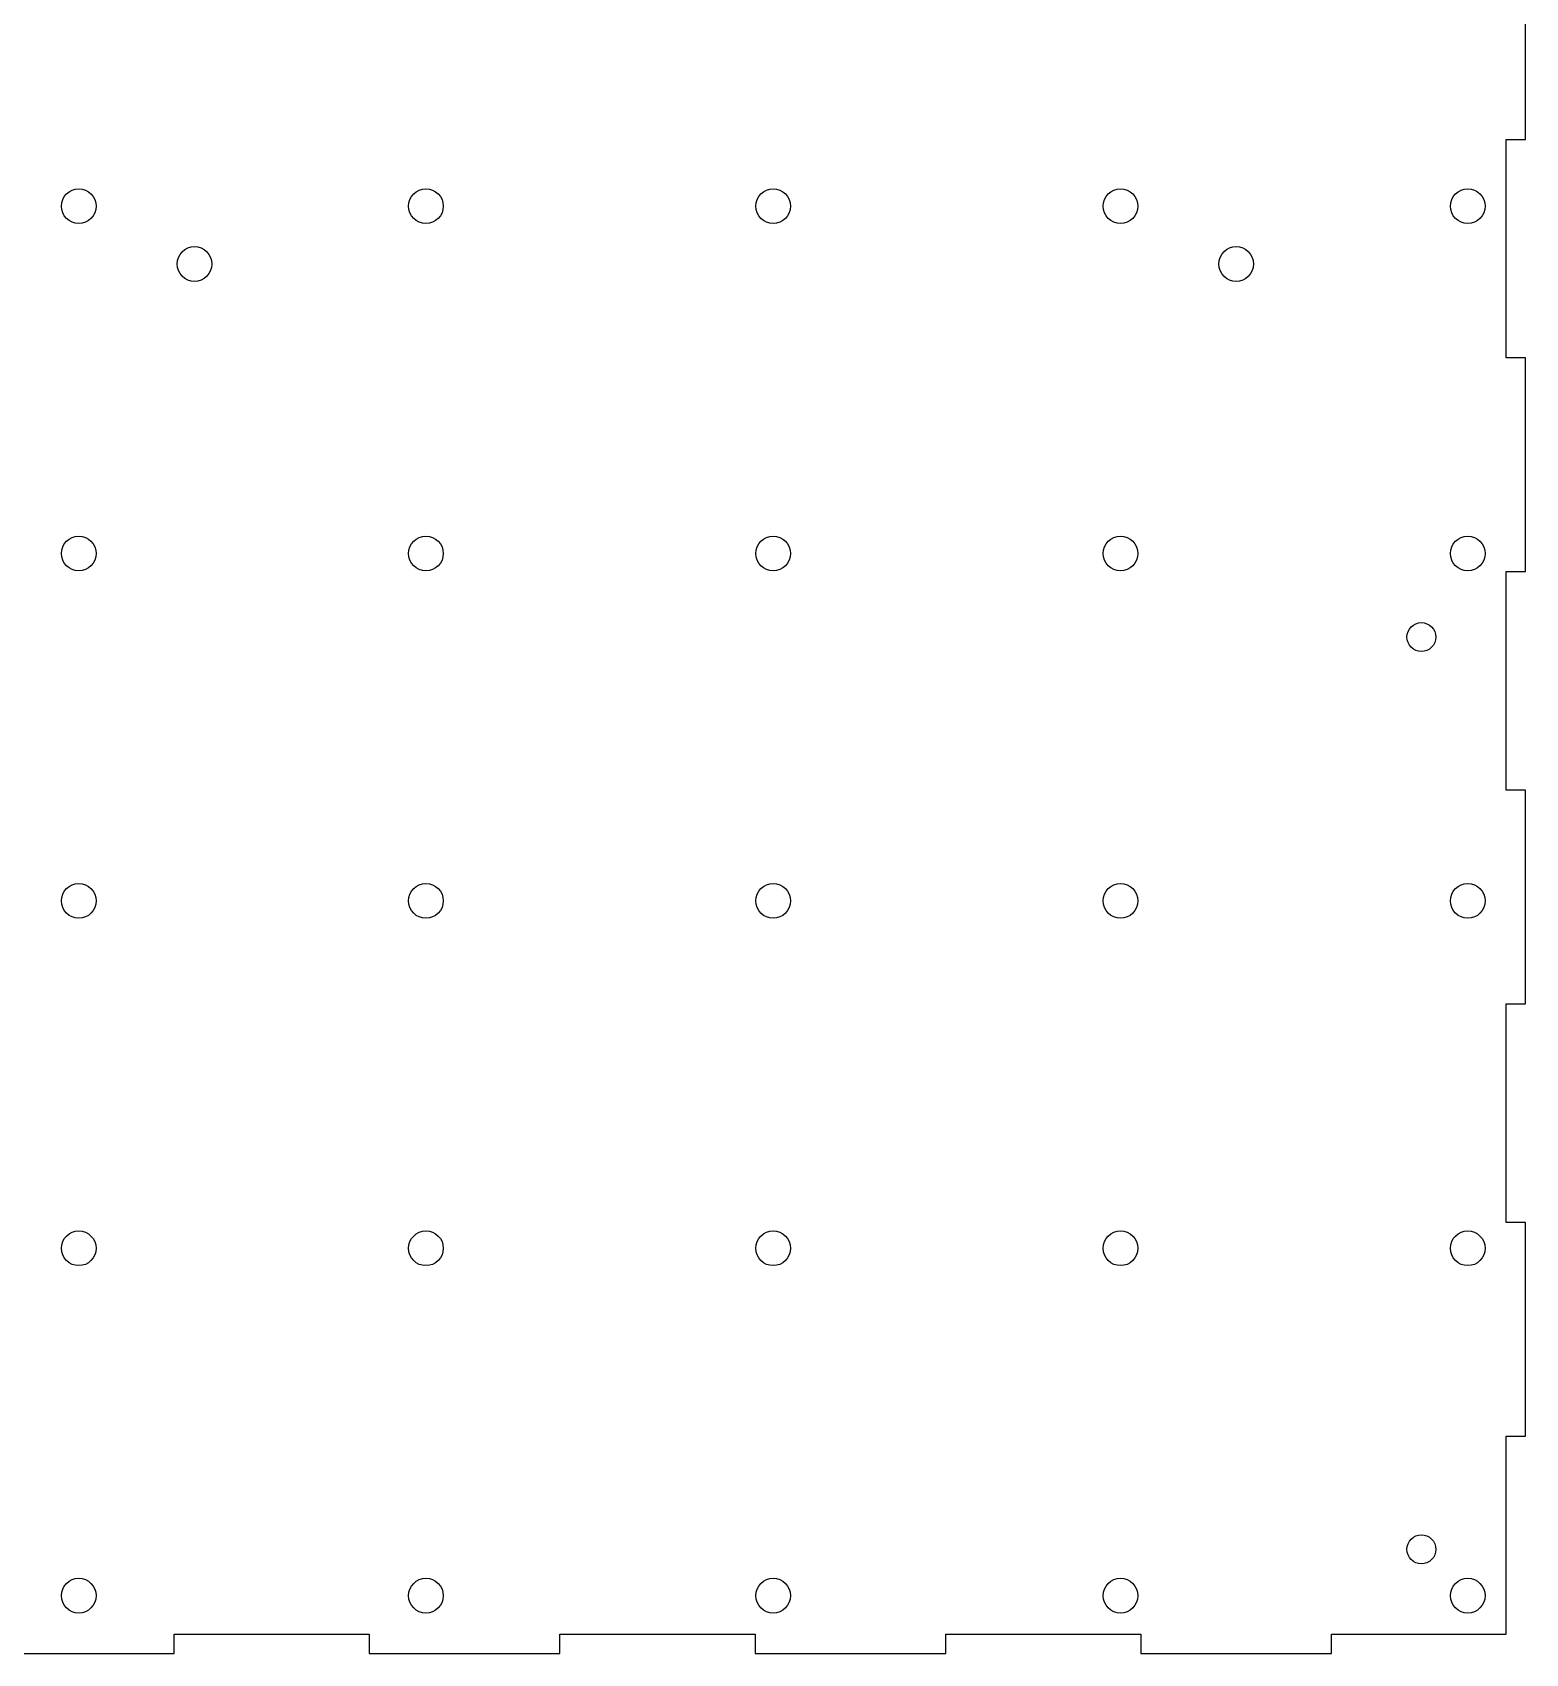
# Model space of a CAD drawing. Header units: metres. Extents: x 0 to 318, y 0 to 356.
# Drawn here: x 153.7 to 317.5, y 0 to 177.8 of the extents above; entities that cross this region are included whole.
import ezdxf

# ---------------------------------------------------------------- set-up
doc = ezdxf.new("R2010")
doc.units = ezdxf.units.M

msp = doc.modelspace()

# ---------------------------------------------------------------- linework, layer by layer
for p, q in [((317.5, 166.074), (317.5, 189.526)), ((315.373, 142.113), (315.373, 166.074)), ((315.373, 166.074), (317.5, 166.074)), ((157.166, 159.808), (157.403, 160.097)), ((157.403, 160.097), (157.692, 160.334)), ((157.692, 160.334), (158.021, 160.51)), ((158.021, 160.51), (158.378, 160.618)), ((158.378, 160.618), (158.75, 160.655)), ((158.75, 160.655), (159.122, 160.618)), ((159.122, 160.618), (159.479, 160.51)), ((159.479, 160.51), (159.808, 160.334)), ((159.808, 160.334), (160.097, 160.097)), ((160.097, 160.097), (160.334, 159.808)), ((195.266, 159.808), (195.503, 160.097)), ((195.503, 160.097), (195.792, 160.334)), ((195.792, 160.334), (196.121, 160.51)), ((196.121, 160.51), (196.478, 160.618)), ((196.478, 160.618), (196.85, 160.655)), ((196.85, 160.655), (197.222, 160.618)), ((197.222, 160.618), (197.579, 160.51)), ((197.579, 160.51), (197.908, 160.334)), ((197.908, 160.334), (198.197, 160.097)), ((198.197, 160.097), (198.434, 159.808)), ((233.366, 159.808), (233.603, 160.097)), ((233.603, 160.097), (233.892, 160.334)), ((233.892, 160.334), (234.221, 160.51)), ((234.221, 160.51), (234.578, 160.618)), ((234.578, 160.618), (234.95, 160.655)), ((234.95, 160.655), (235.322, 160.618)), ((235.322, 160.618), (235.679, 160.51)), ((235.679, 160.51), (236.008, 160.334)), ((236.008, 160.334), (236.297, 160.097)), ((236.297, 160.097), (236.534, 159.808)), ((271.466, 159.808), (271.703, 160.097)), ((271.703, 160.097), (271.992, 160.334)), ((271.992, 160.334), (272.321, 160.51)), ((272.321, 160.51), (272.678, 160.618)), ((272.678, 160.618), (273.05, 160.655)), ((273.05, 160.655), (273.422, 160.618)), ((273.422, 160.618), (273.779, 160.51)), ((273.779, 160.51), (274.108, 160.334)), ((274.108, 160.334), (274.397, 160.097)), ((274.397, 160.097), (274.634, 159.808)), ((309.566, 159.808), (309.803, 160.097)), ((309.803, 160.097), (310.092, 160.334)), ((310.092, 160.334), (310.421, 160.51)), ((310.421, 160.51), (310.778, 160.618)), ((310.778, 160.618), (311.15, 160.655)), ((311.15, 160.655), (311.522, 160.618)), ((311.522, 160.618), (311.879, 160.51)), ((311.879, 160.51), (312.208, 160.334)), ((312.208, 160.334), (312.497, 160.097)), ((312.497, 160.097), (312.734, 159.808)), ((156.845, 158.75), (156.882, 159.122)), ((156.882, 158.378), (156.845, 158.75)), ((156.882, 159.122), (156.99, 159.479)), ((156.99, 158.021), (156.882, 158.378)), ((156.99, 159.479), (157.166, 159.808)), ((160.334, 159.808), (160.51, 159.479)), ((160.51, 159.479), (160.618, 159.122)), ((160.618, 158.378), (160.51, 158.021)), ((160.618, 159.122), (160.655, 158.75)), ((160.655, 158.75), (160.618, 158.378)), ((194.945, 158.75), (194.982, 159.122)), ((194.982, 158.378), (194.945, 158.75)), ((194.982, 159.122), (195.09, 159.479)), ((195.09, 158.021), (194.982, 158.378)), ((195.09, 159.479), (195.266, 159.808)), ((198.434, 159.808), (198.61, 159.479)), ((198.61, 159.479), (198.718, 159.122)), ((198.718, 158.378), (198.61, 158.021)), ((198.718, 159.122), (198.755, 158.75)), ((198.755, 158.75), (198.718, 158.378)), ((233.045, 158.75), (233.082, 159.122)), ((233.082, 158.378), (233.045, 158.75)), ((233.082, 159.122), (233.19, 159.479)), ((233.19, 158.021), (233.082, 158.378)), ((233.19, 159.479), (233.366, 159.808)), ((236.534, 159.808), (236.71, 159.479)), ((236.71, 159.479), (236.818, 159.122)), ((236.818, 158.378), (236.71, 158.021)), ((236.818, 159.122), (236.855, 158.75)), ((236.855, 158.75), (236.818, 158.378)), ((271.145, 158.75), (271.182, 159.122)), ((271.182, 158.378), (271.145, 158.75)), ((271.182, 159.122), (271.29, 159.479)), ((271.29, 158.021), (271.182, 158.378)), ((271.29, 159.479), (271.466, 159.808)), ((274.634, 159.808), (274.81, 159.479)), ((274.81, 159.479), (274.918, 159.122)), ((274.918, 158.378), (274.81, 158.021)), ((274.918, 159.122), (274.955, 158.75)), ((274.955, 158.75), (274.918, 158.378)), ((309.245, 158.75), (309.282, 159.122)), ((309.282, 158.378), (309.245, 158.75)), ((309.282, 159.122), (309.39, 159.479)), ((309.39, 158.021), (309.282, 158.378)), ((309.39, 159.479), (309.566, 159.808)), ((312.734, 159.808), (312.91, 159.479)), ((312.91, 159.479), (313.018, 159.122)), ((313.018, 158.378), (312.91, 158.021)), ((313.018, 159.122), (313.055, 158.75)), ((313.055, 158.75), (313.018, 158.378)), ((157.166, 157.692), (156.99, 158.021)), ((157.403, 157.403), (157.166, 157.692)), ((157.692, 157.166), (157.403, 157.403)), ((158.021, 156.99), (157.692, 157.166)), ((158.378, 156.882), (158.021, 156.99)), ((158.75, 156.845), (158.378, 156.882)), ((159.122, 156.882), (158.75, 156.845)), ((159.479, 156.99), (159.122, 156.882)), ((159.808, 157.166), (159.479, 156.99)), ((160.097, 157.403), (159.808, 157.166)), ((160.334, 157.692), (160.097, 157.403)), ((160.51, 158.021), (160.334, 157.692)), ((195.266, 157.692), (195.09, 158.021)), ((195.503, 157.403), (195.266, 157.692)), ((195.792, 157.166), (195.503, 157.403)), ((196.121, 156.99), (195.792, 157.166)), ((196.478, 156.882), (196.121, 156.99)), ((196.85, 156.845), (196.478, 156.882)), ((197.222, 156.882), (196.85, 156.845)), ((197.579, 156.99), (197.222, 156.882)), ((197.908, 157.166), (197.579, 156.99)), ((198.197, 157.403), (197.908, 157.166)), ((198.434, 157.692), (198.197, 157.403)), ((198.61, 158.021), (198.434, 157.692)), ((233.366, 157.692), (233.19, 158.021)), ((233.603, 157.403), (233.366, 157.692)), ((233.892, 157.166), (233.603, 157.403)), ((234.221, 156.99), (233.892, 157.166)), ((234.578, 156.882), (234.221, 156.99)), ((234.95, 156.845), (234.578, 156.882)), ((235.322, 156.882), (234.95, 156.845)), ((235.679, 156.99), (235.322, 156.882)), ((236.008, 157.166), (235.679, 156.99)), ((236.297, 157.403), (236.008, 157.166)), ((236.534, 157.692), (236.297, 157.403)), ((236.71, 158.021), (236.534, 157.692)), ((271.466, 157.692), (271.29, 158.021)), ((271.703, 157.403), (271.466, 157.692)), ((271.992, 157.166), (271.703, 157.403)), ((272.321, 156.99), (271.992, 157.166)), ((272.678, 156.882), (272.321, 156.99)), ((273.05, 156.845), (272.678, 156.882)), ((273.422, 156.882), (273.05, 156.845)), ((273.779, 156.99), (273.422, 156.882)), ((274.108, 157.166), (273.779, 156.99)), ((274.397, 157.403), (274.108, 157.166)), ((274.634, 157.692), (274.397, 157.403)), ((274.81, 158.021), (274.634, 157.692)), ((309.566, 157.692), (309.39, 158.021)), ((309.803, 157.403), (309.566, 157.692)), ((310.092, 157.166), (309.803, 157.403)), ((310.421, 156.99), (310.092, 157.166)), ((310.778, 156.882), (310.421, 156.99)), ((311.15, 156.845), (310.778, 156.882)), ((311.522, 156.882), (311.15, 156.845)), ((311.879, 156.99), (311.522, 156.882)), ((312.208, 157.166), (311.879, 156.99)), ((312.497, 157.403), (312.208, 157.166)), ((312.734, 157.692), (312.497, 157.403)), ((312.91, 158.021), (312.734, 157.692)), ((169.582, 152.772), (169.69, 153.129)), ((169.69, 153.129), (169.866, 153.458)), ((169.866, 153.458), (170.103, 153.747)), ((170.103, 153.747), (170.392, 153.984)), ((170.392, 153.984), (170.721, 154.16)), ((170.721, 154.16), (171.078, 154.268)), ((171.078, 154.268), (171.45, 154.305)), ((171.45, 154.305), (171.822, 154.268)), ((171.822, 154.268), (172.179, 154.16)), ((172.179, 154.16), (172.508, 153.984)), ((172.508, 153.984), (172.797, 153.747)), ((172.797, 153.747), (173.034, 153.458)), ((173.034, 153.458), (173.21, 153.129)), ((173.21, 153.129), (173.318, 152.772)), ((283.882, 152.772), (283.99, 153.129)), ((283.99, 153.129), (284.166, 153.458)), ((284.166, 153.458), (284.403, 153.747)), ((284.403, 153.747), (284.692, 153.984)), ((284.692, 153.984), (285.021, 154.16)), ((285.021, 154.16), (285.378, 154.268)), ((285.378, 154.268), (285.75, 154.305)), ((285.75, 154.305), (286.122, 154.268)), ((286.122, 154.268), (286.479, 154.16)), ((286.479, 154.16), (286.808, 153.984)), ((286.808, 153.984), (287.097, 153.747)), ((287.097, 153.747), (287.334, 153.458)), ((287.334, 153.458), (287.51, 153.129)), ((287.51, 153.129), (287.618, 152.772)), ((169.545, 152.4), (169.582, 152.772)), ((169.582, 152.028), (169.545, 152.4)), ((169.69, 151.671), (169.582, 152.028)), ((169.866, 151.342), (169.69, 151.671)), ((170.103, 151.053), (169.866, 151.342)), ((173.034, 151.342), (172.797, 151.053)), ((173.21, 151.671), (173.034, 151.342)), ((173.318, 152.028), (173.21, 151.671)), ((173.318, 152.772), (173.355, 152.4)), ((173.355, 152.4), (173.318, 152.028)), ((283.845, 152.4), (283.882, 152.772)), ((283.882, 152.028), (283.845, 152.4)), ((283.99, 151.671), (283.882, 152.028)), ((284.166, 151.342), (283.99, 151.671)), ((284.403, 151.053), (284.166, 151.342)), ((287.334, 151.342), (287.097, 151.053)), ((287.51, 151.671), (287.334, 151.342)), ((287.618, 152.028), (287.51, 151.671)), ((287.618, 152.772), (287.655, 152.4)), ((287.655, 152.4), (287.618, 152.028)), ((170.392, 150.816), (170.103, 151.053)), ((170.721, 150.64), (170.392, 150.816)), ((171.078, 150.532), (170.721, 150.64)), ((171.45, 150.495), (171.078, 150.532)), ((171.822, 150.532), (171.45, 150.495)), ((172.179, 150.64), (171.822, 150.532)), ((172.508, 150.816), (172.179, 150.64)), ((172.797, 151.053), (172.508, 150.816)), ((284.692, 150.816), (284.403, 151.053)), ((285.021, 150.64), (284.692, 150.816)), ((285.378, 150.532), (285.021, 150.64)), ((285.75, 150.495), (285.378, 150.532)), ((286.122, 150.532), (285.75, 150.495)), ((286.479, 150.64), (286.122, 150.532)), ((286.808, 150.816), (286.479, 150.64)), ((287.097, 151.053), (286.808, 150.816)), ((317.5, 142.113), (315.373, 142.113)), ((317.5, 118.66), (317.5, 142.113)), ((156.845, 120.65), (156.882, 121.022)), ((156.882, 121.022), (156.99, 121.379)), ((156.99, 121.379), (157.166, 121.708)), ((157.166, 121.708), (157.403, 121.997)), ((157.403, 121.997), (157.692, 122.234)), ((157.692, 122.234), (158.021, 122.41)), ((158.021, 122.41), (158.378, 122.518)), ((158.378, 122.518), (158.75, 122.555)), ((158.75, 122.555), (159.122, 122.518)), ((159.122, 122.518), (159.479, 122.41)), ((159.479, 122.41), (159.808, 122.234)), ((159.808, 122.234), (160.097, 121.997)), ((160.097, 121.997), (160.334, 121.708)), ((160.334, 121.708), (160.51, 121.379)), ((160.51, 121.379), (160.618, 121.022)), ((160.618, 121.022), (160.655, 120.65)), ((194.945, 120.65), (194.982, 121.022)), ((194.982, 121.022), (195.09, 121.379)), ((195.09, 121.379), (195.266, 121.708)), ((195.266, 121.708), (195.503, 121.997)), ((195.503, 121.997), (195.792, 122.234)), ((195.792, 122.234), (196.121, 122.41)), ((196.121, 122.41), (196.478, 122.518)), ((196.478, 122.518), (196.85, 122.555)), ((196.85, 122.555), (197.222, 122.518)), ((197.222, 122.518), (197.579, 122.41)), ((197.579, 122.41), (197.908, 122.234)), ((197.908, 122.234), (198.197, 121.997)), ((198.197, 121.997), (198.434, 121.708)), ((198.434, 121.708), (198.61, 121.379)), ((198.61, 121.379), (198.718, 121.022)), ((198.718, 121.022), (198.755, 120.65)), ((233.045, 120.65), (233.082, 121.022)), ((233.082, 121.022), (233.19, 121.379)), ((233.19, 121.379), (233.366, 121.708)), ((233.366, 121.708), (233.603, 121.997)), ((233.603, 121.997), (233.892, 122.234)), ((233.892, 122.234), (234.221, 122.41)), ((234.221, 122.41), (234.578, 122.518)), ((234.578, 122.518), (234.95, 122.555)), ((234.95, 122.555), (235.322, 122.518)), ((235.322, 122.518), (235.679, 122.41)), ((235.679, 122.41), (236.008, 122.234)), ((236.008, 122.234), (236.297, 121.997)), ((236.297, 121.997), (236.534, 121.708)), ((236.534, 121.708), (236.71, 121.379)), ((236.71, 121.379), (236.818, 121.022)), ((236.818, 121.022), (236.855, 120.65)), ((271.145, 120.65), (271.182, 121.022)), ((271.182, 121.022), (271.29, 121.379)), ((271.29, 121.379), (271.466, 121.708)), ((271.466, 121.708), (271.703, 121.997)), ((271.703, 121.997), (271.992, 122.234)), ((271.992, 122.234), (272.321, 122.41)), ((272.321, 122.41), (272.678, 122.518)), ((272.678, 122.518), (273.05, 122.555)), ((273.05, 122.555), (273.422, 122.518)), ((273.422, 122.518), (273.779, 122.41)), ((273.779, 122.41), (274.108, 122.234)), ((274.108, 122.234), (274.397, 121.997)), ((274.397, 121.997), (274.634, 121.708)), ((274.634, 121.708), (274.81, 121.379)), ((274.81, 121.379), (274.918, 121.022)), ((274.918, 121.022), (274.955, 120.65)), ((309.245, 120.65), (309.282, 121.022)), ((309.282, 121.022), (309.39, 121.379)), ((309.39, 121.379), (309.566, 121.708)), ((309.566, 121.708), (309.803, 121.997)), ((309.803, 121.997), (310.092, 122.234)), ((310.092, 122.234), (310.421, 122.41)), ((310.421, 122.41), (310.778, 122.518)), ((310.778, 122.518), (311.15, 122.555)), ((311.15, 122.555), (311.522, 122.518)), ((311.522, 122.518), (311.879, 122.41)), ((311.879, 122.41), (312.208, 122.234)), ((312.208, 122.234), (312.497, 121.997)), ((312.497, 121.997), (312.734, 121.708)), ((312.734, 121.708), (312.91, 121.379)), ((312.91, 121.379), (313.018, 121.022)), ((313.018, 121.022), (313.055, 120.65)), ((156.882, 120.278), (156.845, 120.65)), ((156.99, 119.921), (156.882, 120.278)), ((157.166, 119.592), (156.99, 119.921)), ((157.403, 119.303), (157.166, 119.592)), ((157.692, 119.066), (157.403, 119.303)), ((160.097, 119.303), (159.808, 119.066)), ((160.334, 119.592), (160.097, 119.303)), ((160.51, 119.921), (160.334, 119.592)), ((160.618, 120.278), (160.51, 119.921)), ((160.655, 120.65), (160.618, 120.278)), ((194.982, 120.278), (194.945, 120.65)), ((195.09, 119.921), (194.982, 120.278)), ((195.266, 119.592), (195.09, 119.921)), ((195.503, 119.303), (195.266, 119.592)), ((195.792, 119.066), (195.503, 119.303)), ((198.197, 119.303), (197.908, 119.066)), ((198.434, 119.592), (198.197, 119.303)), ((198.61, 119.921), (198.434, 119.592)), ((198.718, 120.278), (198.61, 119.921)), ((198.755, 120.65), (198.718, 120.278)), ((233.082, 120.278), (233.045, 120.65)), ((233.19, 119.921), (233.082, 120.278)), ((233.366, 119.592), (233.19, 119.921)), ((233.603, 119.303), (233.366, 119.592)), ((233.892, 119.066), (233.603, 119.303)), ((236.297, 119.303), (236.008, 119.066)), ((236.534, 119.592), (236.297, 119.303)), ((236.71, 119.921), (236.534, 119.592)), ((236.818, 120.278), (236.71, 119.921)), ((236.855, 120.65), (236.818, 120.278)), ((271.182, 120.278), (271.145, 120.65)), ((271.29, 119.921), (271.182, 120.278)), ((271.466, 119.592), (271.29, 119.921)), ((271.703, 119.303), (271.466, 119.592)), ((271.992, 119.066), (271.703, 119.303)), ((274.397, 119.303), (274.108, 119.066)), ((274.634, 119.592), (274.397, 119.303)), ((274.81, 119.921), (274.634, 119.592)), ((274.918, 120.278), (274.81, 119.921)), ((274.955, 120.65), (274.918, 120.278)), ((309.282, 120.278), (309.245, 120.65)), ((309.39, 119.921), (309.282, 120.278)), ((309.566, 119.592), (309.39, 119.921)), ((309.803, 119.303), (309.566, 119.592)), ((310.092, 119.066), (309.803, 119.303)), ((312.497, 119.303), (312.208, 119.066)), ((312.734, 119.592), (312.497, 119.303)), ((312.91, 119.921), (312.734, 119.592)), ((313.018, 120.278), (312.91, 119.921)), ((313.055, 120.65), (313.018, 120.278)), ((158.021, 118.89), (157.692, 119.066)), ((158.378, 118.782), (158.021, 118.89)), ((158.75, 118.745), (158.378, 118.782)), ((159.122, 118.782), (158.75, 118.745)), ((159.479, 118.89), (159.122, 118.782)), ((159.808, 119.066), (159.479, 118.89)), ((196.121, 118.89), (195.792, 119.066)), ((196.478, 118.782), (196.121, 118.89)), ((196.85, 118.745), (196.478, 118.782)), ((197.222, 118.782), (196.85, 118.745)), ((197.579, 118.89), (197.222, 118.782)), ((197.908, 119.066), (197.579, 118.89)), ((234.221, 118.89), (233.892, 119.066)), ((234.578, 118.782), (234.221, 118.89)), ((234.95, 118.745), (234.578, 118.782)), ((235.322, 118.782), (234.95, 118.745)), ((235.679, 118.89), (235.322, 118.782)), ((236.008, 119.066), (235.679, 118.89)), ((272.321, 118.89), (271.992, 119.066)), ((272.678, 118.782), (272.321, 118.89)), ((273.05, 118.745), (272.678, 118.782)), ((273.422, 118.782), (273.05, 118.745)), ((273.779, 118.89), (273.422, 118.782)), ((274.108, 119.066), (273.779, 118.89)), ((310.421, 118.89), (310.092, 119.066)), ((310.778, 118.782), (310.421, 118.89)), ((311.15, 118.745), (310.778, 118.782)), ((311.522, 118.782), (311.15, 118.745)), ((311.879, 118.89), (311.522, 118.782)), ((312.208, 119.066), (311.879, 118.89)), ((315.373, 94.6996), (315.373, 118.66)), ((315.373, 118.66), (317.5, 118.66)), ((304.513, 111.796), (304.603, 112.094)), ((304.603, 112.094), (304.75, 112.368)), ((304.75, 112.368), (304.947, 112.609)), ((304.947, 112.609), (305.188, 112.806)), ((305.188, 112.806), (305.462, 112.953)), ((305.462, 112.953), (305.76, 113.043)), ((305.76, 113.043), (306.07, 113.074)), ((306.07, 113.074), (306.38, 113.043)), ((306.38, 113.043), (306.677, 112.953)), ((306.677, 112.953), (306.952, 112.806)), ((306.952, 112.806), (307.193, 112.609)), ((307.193, 112.609), (307.39, 112.368)), ((307.39, 112.368), (307.537, 112.094)), ((307.537, 112.094), (307.627, 111.796)), ((304.483, 111.486), (304.513, 111.796)), ((304.513, 111.177), (304.483, 111.486)), ((304.603, 110.879), (304.513, 111.177)), ((304.75, 110.604), (304.603, 110.879)), ((304.947, 110.364), (304.75, 110.604)), ((305.188, 110.167), (304.947, 110.364)), ((307.193, 110.364), (306.952, 110.167)), ((307.39, 110.604), (307.193, 110.364)), ((307.537, 110.879), (307.39, 110.604)), ((307.627, 111.177), (307.537, 110.879)), ((307.627, 111.796), (307.658, 111.486)), ((307.658, 111.486), (307.627, 111.177)), ((305.462, 110.02), (305.188, 110.167)), ((305.76, 109.929), (305.462, 110.02)), ((306.07, 109.899), (305.76, 109.929)), ((306.38, 109.929), (306.07, 109.899)), ((306.677, 110.02), (306.38, 109.929)), ((306.952, 110.167), (306.677, 110.02)), ((317.5, 94.6996), (315.373, 94.6996)), ((317.5, 71.247), (317.5, 94.6996)), ((156.99, 83.279), (157.166, 83.6083)), ((157.166, 83.6083), (157.403, 83.897)), ((157.403, 83.897), (157.692, 84.1339)), ((157.692, 84.1339), (158.021, 84.31)), ((158.021, 84.31), (158.378, 84.4184)), ((158.378, 84.4184), (158.75, 84.455)), ((158.75, 84.455), (159.122, 84.4184)), ((159.122, 84.4184), (159.479, 84.31)), ((159.479, 84.31), (159.808, 84.1339)), ((159.808, 84.1339), (160.097, 83.897)), ((160.097, 83.897), (160.334, 83.6083)), ((160.334, 83.6083), (160.51, 83.279)), ((195.09, 83.279), (195.266, 83.6083)), ((195.266, 83.6083), (195.503, 83.897)), ((195.503, 83.897), (195.792, 84.1339)), ((195.792, 84.1339), (196.121, 84.31)), ((196.121, 84.31), (196.478, 84.4184)), ((196.478, 84.4184), (196.85, 84.455)), ((196.85, 84.455), (197.222, 84.4184)), ((197.222, 84.4184), (197.579, 84.31)), ((197.579, 84.31), (197.908, 84.1339)), ((197.908, 84.1339), (198.197, 83.897)), ((198.197, 83.897), (198.434, 83.6083)), ((198.434, 83.6083), (198.61, 83.279)), ((233.19, 83.279), (233.366, 83.6083)), ((233.366, 83.6083), (233.603, 83.897)), ((233.603, 83.897), (233.892, 84.1339)), ((233.892, 84.1339), (234.221, 84.31)), ((234.221, 84.31), (234.578, 84.4184)), ((234.578, 84.4184), (234.95, 84.455)), ((234.95, 84.455), (235.322, 84.4184)), ((235.322, 84.4184), (235.679, 84.31)), ((235.679, 84.31), (236.008, 84.1339)), ((236.008, 84.1339), (236.297, 83.897)), ((236.297, 83.897), (236.534, 83.6083)), ((236.534, 83.6083), (236.71, 83.279)), ((271.29, 83.279), (271.466, 83.6083)), ((271.466, 83.6083), (271.703, 83.897)), ((271.703, 83.897), (271.992, 84.1339)), ((271.992, 84.1339), (272.321, 84.31)), ((272.321, 84.31), (272.678, 84.4184)), ((272.678, 84.4184), (273.05, 84.455)), ((273.05, 84.455), (273.422, 84.4184)), ((273.422, 84.4184), (273.779, 84.31)), ((273.779, 84.31), (274.108, 84.1339)), ((274.108, 84.1339), (274.397, 83.897)), ((274.397, 83.897), (274.634, 83.6083)), ((274.634, 83.6083), (274.81, 83.279)), ((309.39, 83.279), (309.566, 83.6083)), ((309.566, 83.6083), (309.803, 83.897)), ((309.803, 83.897), (310.092, 84.1339)), ((310.092, 84.1339), (310.421, 84.31)), ((310.421, 84.31), (310.778, 84.4184)), ((310.778, 84.4184), (311.15, 84.455)), ((311.15, 84.455), (311.522, 84.4184)), ((311.522, 84.4184), (311.879, 84.31)), ((311.879, 84.31), (312.208, 84.1339)), ((312.208, 84.1339), (312.497, 83.897)), ((312.497, 83.897), (312.734, 83.6083)), ((312.734, 83.6083), (312.91, 83.279)), ((156.845, 82.55), (156.882, 82.9216)), ((156.882, 82.1783), (156.845, 82.55)), ((156.882, 82.9216), (156.99, 83.279)), ((156.99, 81.821), (156.882, 82.1783)), ((157.166, 81.4916), (156.99, 81.821)), ((160.51, 81.821), (160.334, 81.4916)), ((160.51, 83.279), (160.618, 82.9216)), ((160.618, 82.1783), (160.51, 81.821)), ((160.618, 82.9216), (160.655, 82.55)), ((160.655, 82.55), (160.618, 82.1783)), ((194.945, 82.55), (194.982, 82.9216)), ((194.982, 82.1783), (194.945, 82.55)), ((194.982, 82.9216), (195.09, 83.279)), ((195.09, 81.821), (194.982, 82.1783)), ((195.266, 81.4916), (195.09, 81.821)), ((198.61, 81.821), (198.434, 81.4916)), ((198.61, 83.279), (198.718, 82.9216)), ((198.718, 82.1783), (198.61, 81.821)), ((198.718, 82.9216), (198.755, 82.55)), ((198.755, 82.55), (198.718, 82.1783)), ((233.045, 82.55), (233.082, 82.9216)), ((233.082, 82.1783), (233.045, 82.55)), ((233.082, 82.9216), (233.19, 83.279)), ((233.19, 81.821), (233.082, 82.1783)), ((233.366, 81.4916), (233.19, 81.821)), ((236.71, 81.821), (236.534, 81.4916)), ((236.71, 83.279), (236.818, 82.9216)), ((236.818, 82.1783), (236.71, 81.821)), ((236.818, 82.9216), (236.855, 82.55)), ((236.855, 82.55), (236.818, 82.1783)), ((271.145, 82.55), (271.182, 82.9216)), ((271.182, 82.1783), (271.145, 82.55)), ((271.182, 82.9216), (271.29, 83.279)), ((271.29, 81.821), (271.182, 82.1783)), ((271.466, 81.4916), (271.29, 81.821)), ((274.81, 81.821), (274.634, 81.4916)), ((274.81, 83.279), (274.918, 82.9216)), ((274.918, 82.1783), (274.81, 81.821)), ((274.918, 82.9216), (274.955, 82.55)), ((274.955, 82.55), (274.918, 82.1783)), ((309.245, 82.55), (309.282, 82.9216)), ((309.282, 82.1783), (309.245, 82.55)), ((309.282, 82.9216), (309.39, 83.279)), ((309.39, 81.821), (309.282, 82.1783)), ((309.566, 81.4916), (309.39, 81.821)), ((312.91, 81.821), (312.734, 81.4916)), ((312.91, 83.279), (313.018, 82.9216)), ((313.018, 82.1783), (312.91, 81.821)), ((313.018, 82.9216), (313.055, 82.55)), ((313.055, 82.55), (313.018, 82.1783)), ((157.403, 81.2029), (157.166, 81.4916)), ((157.692, 80.966), (157.403, 81.2029)), ((158.021, 80.79), (157.692, 80.966)), ((158.378, 80.6816), (158.021, 80.79)), ((158.75, 80.645), (158.378, 80.6816)), ((159.122, 80.6816), (158.75, 80.645)), ((159.479, 80.79), (159.122, 80.6816)), ((159.808, 80.966), (159.479, 80.79)), ((160.097, 81.2029), (159.808, 80.966)), ((160.334, 81.4916), (160.097, 81.2029)), ((195.503, 81.2029), (195.266, 81.4916)), ((195.792, 80.966), (195.503, 81.2029)), ((196.121, 80.79), (195.792, 80.966)), ((196.478, 80.6816), (196.121, 80.79)), ((196.85, 80.645), (196.478, 80.6816)), ((197.222, 80.6816), (196.85, 80.645)), ((197.579, 80.79), (197.222, 80.6816)), ((197.908, 80.966), (197.579, 80.79)), ((198.197, 81.2029), (197.908, 80.966)), ((198.434, 81.4916), (198.197, 81.2029)), ((233.603, 81.2029), (233.366, 81.4916)), ((233.892, 80.966), (233.603, 81.2029)), ((234.221, 80.79), (233.892, 80.966)), ((234.578, 80.6816), (234.221, 80.79)), ((234.95, 80.645), (234.578, 80.6816)), ((235.322, 80.6816), (234.95, 80.645)), ((235.679, 80.79), (235.322, 80.6816)), ((236.008, 80.966), (235.679, 80.79)), ((236.297, 81.2029), (236.008, 80.966)), ((236.534, 81.4916), (236.297, 81.2029)), ((271.703, 81.2029), (271.466, 81.4916)), ((271.992, 80.966), (271.703, 81.2029)), ((272.321, 80.79), (271.992, 80.966)), ((272.678, 80.6816), (272.321, 80.79)), ((273.05, 80.645), (272.678, 80.6816)), ((273.422, 80.6816), (273.05, 80.645)), ((273.779, 80.79), (273.422, 80.6816)), ((274.108, 80.966), (273.779, 80.79)), ((274.397, 81.2029), (274.108, 80.966)), ((274.634, 81.4916), (274.397, 81.2029)), ((309.803, 81.2029), (309.566, 81.4916)), ((310.092, 80.966), (309.803, 81.2029)), ((310.421, 80.79), (310.092, 80.966)), ((310.778, 80.6816), (310.421, 80.79)), ((311.15, 80.645), (310.778, 80.6816)), ((311.522, 80.6816), (311.15, 80.645)), ((311.879, 80.79), (311.522, 80.6816)), ((312.208, 80.966), (311.879, 80.79)), ((312.497, 81.2029), (312.208, 80.966)), ((312.734, 81.4916), (312.497, 81.2029)), ((315.373, 47.2863), (315.373, 71.247)), ((315.373, 71.247), (317.5, 71.247)), ((158.021, 46.21), (158.378, 46.3184)), ((158.378, 46.3184), (158.75, 46.355)), ((158.75, 46.355), (159.122, 46.3184)), ((159.122, 46.3184), (159.479, 46.21)), ((196.121, 46.21), (196.478, 46.3184)), ((196.478, 46.3184), (196.85, 46.355)), ((196.85, 46.355), (197.222, 46.3184)), ((197.222, 46.3184), (197.579, 46.21)), ((234.221, 46.21), (234.578, 46.3184)), ((234.578, 46.3184), (234.95, 46.355)), ((234.95, 46.355), (235.322, 46.3184)), ((235.322, 46.3184), (235.679, 46.21)), ((272.321, 46.21), (272.678, 46.3184)), ((272.678, 46.3184), (273.05, 46.355)), ((273.05, 46.355), (273.422, 46.3184)), ((273.422, 46.3184), (273.779, 46.21)), ((310.421, 46.21), (310.778, 46.3184)), ((310.778, 46.3184), (311.15, 46.355)), ((311.15, 46.355), (311.522, 46.3184)), ((311.522, 46.3184), (311.879, 46.21)), ((317.5, 47.2863), (315.373, 47.2863)), ((317.5, 23.8336), (317.5, 47.2863)), ((156.845, 44.45), (156.882, 44.8216)), ((156.882, 44.0783), (156.845, 44.45)), ((156.882, 44.8216), (156.99, 45.179)), ((156.99, 45.179), (157.166, 45.5083)), ((157.166, 45.5083), (157.403, 45.797)), ((157.403, 45.797), (157.692, 46.0339)), ((157.692, 46.0339), (158.021, 46.21)), ((159.479, 46.21), (159.808, 46.0339)), ((159.808, 46.0339), (160.097, 45.797)), ((160.097, 45.797), (160.334, 45.5083)), ((160.334, 45.5083), (160.51, 45.179)), ((160.51, 45.179), (160.618, 44.8216)), ((160.618, 44.8216), (160.655, 44.45)), ((160.655, 44.45), (160.618, 44.0783)), ((194.945, 44.45), (194.982, 44.8216)), ((194.982, 44.0783), (194.945, 44.45)), ((194.982, 44.8216), (195.09, 45.179)), ((195.09, 45.179), (195.266, 45.5083)), ((195.266, 45.5083), (195.503, 45.797)), ((195.503, 45.797), (195.792, 46.0339)), ((195.792, 46.0339), (196.121, 46.21)), ((197.579, 46.21), (197.908, 46.0339)), ((197.908, 46.0339), (198.197, 45.797)), ((198.197, 45.797), (198.434, 45.5083)), ((198.434, 45.5083), (198.61, 45.179)), ((198.61, 45.179), (198.718, 44.8216)), ((198.718, 44.8216), (198.755, 44.45)), ((198.755, 44.45), (198.718, 44.0783)), ((233.045, 44.45), (233.082, 44.8216)), ((233.082, 44.0783), (233.045, 44.45)), ((233.082, 44.8216), (233.19, 45.179)), ((233.19, 45.179), (233.366, 45.5083)), ((233.366, 45.5083), (233.603, 45.797)), ((233.603, 45.797), (233.892, 46.0339)), ((233.892, 46.0339), (234.221, 46.21)), ((235.679, 46.21), (236.008, 46.0339)), ((236.008, 46.0339), (236.297, 45.797)), ((236.297, 45.797), (236.534, 45.5083)), ((236.534, 45.5083), (236.71, 45.179)), ((236.71, 45.179), (236.818, 44.8216)), ((236.818, 44.8216), (236.855, 44.45)), ((236.855, 44.45), (236.818, 44.0783)), ((271.145, 44.45), (271.182, 44.8216)), ((271.182, 44.0783), (271.145, 44.45)), ((271.182, 44.8216), (271.29, 45.179)), ((271.29, 45.179), (271.466, 45.5083)), ((271.466, 45.5083), (271.703, 45.797)), ((271.703, 45.797), (271.992, 46.0339)), ((271.992, 46.0339), (272.321, 46.21)), ((273.779, 46.21), (274.108, 46.0339)), ((274.108, 46.0339), (274.397, 45.797)), ((274.397, 45.797), (274.634, 45.5083)), ((274.634, 45.5083), (274.81, 45.179)), ((274.81, 45.179), (274.918, 44.8216)), ((274.918, 44.8216), (274.955, 44.45)), ((274.955, 44.45), (274.918, 44.0783)), ((309.245, 44.45), (309.282, 44.8216)), ((309.282, 44.0783), (309.245, 44.45)), ((309.282, 44.8216), (309.39, 45.179)), ((309.39, 45.179), (309.566, 45.5083)), ((309.566, 45.5083), (309.803, 45.797)), ((309.803, 45.797), (310.092, 46.0339)), ((310.092, 46.0339), (310.421, 46.21)), ((311.879, 46.21), (312.208, 46.0339)), ((312.208, 46.0339), (312.497, 45.797)), ((312.497, 45.797), (312.734, 45.5083)), ((312.734, 45.5083), (312.91, 45.179)), ((312.91, 45.179), (313.018, 44.8216)), ((313.018, 44.8216), (313.055, 44.45)), ((313.055, 44.45), (313.018, 44.0783)), ((156.99, 43.721), (156.882, 44.0783)), ((157.166, 43.3916), (156.99, 43.721)), ((157.403, 43.1029), (157.166, 43.3916)), ((157.692, 42.866), (157.403, 43.1029)), ((158.021, 42.69), (157.692, 42.866)), ((158.378, 42.5816), (158.021, 42.69)), ((159.479, 42.69), (159.122, 42.5816)), ((159.808, 42.866), (159.479, 42.69)), ((160.097, 43.1029), (159.808, 42.866)), ((160.334, 43.3916), (160.097, 43.1029)), ((160.51, 43.721), (160.334, 43.3916)), ((160.618, 44.0783), (160.51, 43.721)), ((195.09, 43.721), (194.982, 44.0783)), ((195.266, 43.3916), (195.09, 43.721)), ((195.503, 43.1029), (195.266, 43.3916)), ((195.792, 42.866), (195.503, 43.1029)), ((196.121, 42.69), (195.792, 42.866)), ((196.478, 42.5816), (196.121, 42.69)), ((197.579, 42.69), (197.222, 42.5816)), ((197.908, 42.866), (197.579, 42.69)), ((198.197, 43.1029), (197.908, 42.866)), ((198.434, 43.3916), (198.197, 43.1029)), ((198.61, 43.721), (198.434, 43.3916)), ((198.718, 44.0783), (198.61, 43.721)), ((233.19, 43.721), (233.082, 44.0783)), ((233.366, 43.3916), (233.19, 43.721)), ((233.603, 43.1029), (233.366, 43.3916)), ((233.892, 42.866), (233.603, 43.1029)), ((234.221, 42.69), (233.892, 42.866)), ((234.578, 42.5816), (234.221, 42.69)), ((235.679, 42.69), (235.322, 42.5816)), ((236.008, 42.866), (235.679, 42.69)), ((236.297, 43.1029), (236.008, 42.866)), ((236.534, 43.3916), (236.297, 43.1029)), ((236.71, 43.721), (236.534, 43.3916)), ((236.818, 44.0783), (236.71, 43.721)), ((271.29, 43.721), (271.182, 44.0783)), ((271.466, 43.3916), (271.29, 43.721)), ((271.703, 43.1029), (271.466, 43.3916)), ((271.992, 42.866), (271.703, 43.1029)), ((272.321, 42.69), (271.992, 42.866)), ((272.678, 42.5816), (272.321, 42.69)), ((273.779, 42.69), (273.422, 42.5816)), ((274.108, 42.866), (273.779, 42.69)), ((274.397, 43.1029), (274.108, 42.866)), ((274.634, 43.3916), (274.397, 43.1029)), ((274.81, 43.721), (274.634, 43.3916)), ((274.918, 44.0783), (274.81, 43.721)), ((309.39, 43.721), (309.282, 44.0783)), ((309.566, 43.3916), (309.39, 43.721)), ((309.803, 43.1029), (309.566, 43.3916)), ((310.092, 42.866), (309.803, 43.1029)), ((310.421, 42.69), (310.092, 42.866)), ((310.778, 42.5816), (310.421, 42.69)), ((311.879, 42.69), (311.522, 42.5816)), ((312.208, 42.866), (311.879, 42.69)), ((312.497, 43.1029), (312.208, 42.866)), ((312.734, 43.3916), (312.497, 43.1029)), ((312.91, 43.721), (312.734, 43.3916)), ((313.018, 44.0783), (312.91, 43.721)), ((158.75, 42.545), (158.378, 42.5816)), ((159.122, 42.5816), (158.75, 42.545)), ((196.85, 42.545), (196.478, 42.5816)), ((197.222, 42.5816), (196.85, 42.545)), ((234.95, 42.545), (234.578, 42.5816)), ((235.322, 42.5816), (234.95, 42.545)), ((273.05, 42.545), (272.678, 42.5816)), ((273.422, 42.5816), (273.05, 42.545)), ((311.15, 42.545), (310.778, 42.5816)), ((311.522, 42.5816), (311.15, 42.545)), ((315.373, 2.12697), (315.373, 23.8336)), ((315.373, 23.8336), (317.5, 23.8336)), ((304.75, 12.312), (304.947, 12.5525)), ((304.947, 12.5525), (305.188, 12.7499)), ((305.188, 12.7499), (305.462, 12.8966)), ((305.462, 12.8966), (305.76, 12.987)), ((305.76, 12.987), (306.07, 13.0175)), ((306.07, 13.0175), (306.38, 12.987)), ((306.38, 12.987), (306.677, 12.8966)), ((306.677, 12.8966), (306.952, 12.7499)), ((306.952, 12.7499), (307.193, 12.5525)), ((307.193, 12.5525), (307.39, 12.312)), ((304.483, 11.43), (304.513, 11.7397)), ((304.513, 11.1203), (304.483, 11.43)), ((304.513, 11.7397), (304.603, 12.0375)), ((304.603, 10.8225), (304.513, 11.1203)), ((304.603, 12.0375), (304.75, 12.312)), ((304.75, 10.548), (304.603, 10.8225)), ((307.39, 12.312), (307.537, 12.0375)), ((307.537, 10.8225), (307.39, 10.548)), ((307.537, 12.0375), (307.627, 11.7397)), ((307.627, 11.1203), (307.537, 10.8225)), ((307.627, 11.7397), (307.658, 11.43)), ((307.658, 11.43), (307.627, 11.1203)), ((304.947, 10.3074), (304.75, 10.548)), ((305.188, 10.11), (304.947, 10.3074)), ((305.462, 9.96333), (305.188, 10.11)), ((305.76, 9.87299), (305.462, 9.96333)), ((306.07, 9.84248), (305.76, 9.87299)), ((306.38, 9.87299), (306.07, 9.84248)), ((306.677, 9.96333), (306.38, 9.87299)), ((306.952, 10.11), (306.677, 9.96333)), ((307.193, 10.3074), (306.952, 10.11)), ((307.39, 10.548), (307.193, 10.3074)), ((156.99, 7.07899), (157.166, 7.40834)), ((157.166, 7.40834), (157.403, 7.69702)), ((157.403, 7.69702), (157.692, 7.93393)), ((157.692, 7.93393), (158.021, 8.10997)), ((158.021, 8.10997), (158.378, 8.21838)), ((158.378, 8.21838), (158.75, 8.25499)), ((158.75, 8.25499), (159.122, 8.21838)), ((159.122, 8.21838), (159.479, 8.10997)), ((159.479, 8.10997), (159.808, 7.93393)), ((159.808, 7.93393), (160.097, 7.69702)), ((160.097, 7.69702), (160.334, 7.40834)), ((160.334, 7.40834), (160.51, 7.07899)), ((195.09, 7.07899), (195.266, 7.40834)), ((195.266, 7.40834), (195.503, 7.69702)), ((195.503, 7.69702), (195.792, 7.93393)), ((195.792, 7.93393), (196.121, 8.10997)), ((196.121, 8.10997), (196.478, 8.21838)), ((196.478, 8.21838), (196.85, 8.25499)), ((196.85, 8.25499), (197.222, 8.21838)), ((197.222, 8.21838), (197.579, 8.10997)), ((197.579, 8.10997), (197.908, 7.93393)), ((197.908, 7.93393), (198.197, 7.69702)), ((198.197, 7.69702), (198.434, 7.40834)), ((198.434, 7.40834), (198.61, 7.07899)), ((233.19, 7.07899), (233.366, 7.40834)), ((233.366, 7.40834), (233.603, 7.69702)), ((233.603, 7.69702), (233.892, 7.93393)), ((233.892, 7.93393), (234.221, 8.10997)), ((234.221, 8.10997), (234.578, 8.21838)), ((234.578, 8.21838), (234.95, 8.25499)), ((234.95, 8.25499), (235.322, 8.21838)), ((235.322, 8.21838), (235.679, 8.10997)), ((235.679, 8.10997), (236.008, 7.93393)), ((236.008, 7.93393), (236.297, 7.69702)), ((236.297, 7.69702), (236.534, 7.40834)), ((236.534, 7.40834), (236.71, 7.07899)), ((271.29, 7.07899), (271.466, 7.40834)), ((271.466, 7.40834), (271.703, 7.69702)), ((271.703, 7.69702), (271.992, 7.93393)), ((271.992, 7.93393), (272.321, 8.10997)), ((272.321, 8.10997), (272.678, 8.21838)), ((272.678, 8.21838), (273.05, 8.25499)), ((273.05, 8.25499), (273.422, 8.21838)), ((273.422, 8.21838), (273.779, 8.10997)), ((273.779, 8.10997), (274.108, 7.93393)), ((274.108, 7.93393), (274.397, 7.69702)), ((274.397, 7.69702), (274.634, 7.40834)), ((274.634, 7.40834), (274.81, 7.07899)), ((309.39, 7.07899), (309.566, 7.40834)), ((309.566, 7.40834), (309.803, 7.69702)), ((309.803, 7.69702), (310.092, 7.93393)), ((310.092, 7.93393), (310.421, 8.10997)), ((310.421, 8.10997), (310.778, 8.21838)), ((310.778, 8.21838), (311.15, 8.25499)), ((311.15, 8.25499), (311.522, 8.21838)), ((311.522, 8.21838), (311.879, 8.10997)), ((311.879, 8.10997), (312.208, 7.93393)), ((312.208, 7.93393), (312.497, 7.69702)), ((312.497, 7.69702), (312.734, 7.40834)), ((312.734, 7.40834), (312.91, 7.07899)), ((156.845, 6.34999), (156.882, 6.72163)), ((156.882, 5.97833), (156.845, 6.34999)), ((156.882, 6.72163), (156.99, 7.07899)), ((156.99, 5.62097), (156.882, 5.97833)), ((157.166, 5.29163), (156.99, 5.62097)), ((160.51, 5.62097), (160.334, 5.29163)), ((160.51, 7.07899), (160.618, 6.72163)), ((160.618, 5.97833), (160.51, 5.62097)), ((160.618, 6.72163), (160.655, 6.34999)), ((160.655, 6.34999), (160.618, 5.97833)), ((194.945, 6.34999), (194.982, 6.72163)), ((194.982, 5.97833), (194.945, 6.34999)), ((194.982, 6.72163), (195.09, 7.07899)), ((195.09, 5.62097), (194.982, 5.97833)), ((195.266, 5.29163), (195.09, 5.62097)), ((198.61, 5.62097), (198.434, 5.29163)), ((198.61, 7.07899), (198.718, 6.72163)), ((198.718, 5.97833), (198.61, 5.62097)), ((198.718, 6.72163), (198.755, 6.34999)), ((198.755, 6.34999), (198.718, 5.97833)), ((233.045, 6.34999), (233.082, 6.72163)), ((233.082, 5.97833), (233.045, 6.34999)), ((233.082, 6.72163), (233.19, 7.07899)), ((233.19, 5.62097), (233.082, 5.97833)), ((233.366, 5.29163), (233.19, 5.62097)), ((236.71, 5.62097), (236.534, 5.29163)), ((236.71, 7.07899), (236.818, 6.72163)), ((236.818, 5.97833), (236.71, 5.62097)), ((236.818, 6.72163), (236.855, 6.34999)), ((236.855, 6.34999), (236.818, 5.97833)), ((271.145, 6.34999), (271.182, 6.72163)), ((271.182, 5.97833), (271.145, 6.34999)), ((271.182, 6.72163), (271.29, 7.07899)), ((271.29, 5.62097), (271.182, 5.97833)), ((271.466, 5.29163), (271.29, 5.62097)), ((274.81, 5.62097), (274.634, 5.29163)), ((274.81, 7.07899), (274.918, 6.72163)), ((274.918, 5.97833), (274.81, 5.62097)), ((274.918, 6.72163), (274.955, 6.34999)), ((274.955, 6.34999), (274.918, 5.97833)), ((309.245, 6.34999), (309.282, 6.72163)), ((309.282, 5.97833), (309.245, 6.34999)), ((309.282, 6.72163), (309.39, 7.07899)), ((309.39, 5.62097), (309.282, 5.97833)), ((309.566, 5.29163), (309.39, 5.62097)), ((312.91, 5.62097), (312.734, 5.29163)), ((312.91, 7.07899), (313.018, 6.72163)), ((313.018, 5.97833), (312.91, 5.62097)), ((313.018, 6.72163), (313.055, 6.34999)), ((313.055, 6.34999), (313.018, 5.97833)), ((157.403, 5.00293), (157.166, 5.29163)), ((157.692, 4.76602), (157.403, 5.00293)), ((158.021, 4.59), (157.692, 4.76602)), ((158.378, 4.48157), (158.021, 4.59)), ((158.75, 4.44498), (158.378, 4.48157)), ((159.122, 4.48157), (158.75, 4.44498)), ((159.479, 4.59), (159.122, 4.48157)), ((159.808, 4.76602), (159.479, 4.59)), ((160.097, 5.00293), (159.808, 4.76602)), ((160.334, 5.29163), (160.097, 5.00293)), ((195.503, 5.00293), (195.266, 5.29163)), ((195.792, 4.76602), (195.503, 5.00293)), ((196.121, 4.59), (195.792, 4.76602)), ((196.478, 4.48157), (196.121, 4.59)), ((196.85, 4.44498), (196.478, 4.48157)), ((197.222, 4.48157), (196.85, 4.44498)), ((197.579, 4.59), (197.222, 4.48157)), ((197.908, 4.76602), (197.579, 4.59)), ((198.197, 5.00293), (197.908, 4.76602)), ((198.434, 5.29163), (198.197, 5.00293)), ((233.603, 5.00293), (233.366, 5.29163)), ((233.892, 4.76602), (233.603, 5.00293)), ((234.221, 4.59), (233.892, 4.76602)), ((234.578, 4.48157), (234.221, 4.59)), ((234.95, 4.44498), (234.578, 4.48157)), ((235.322, 4.48157), (234.95, 4.44498)), ((235.679, 4.59), (235.322, 4.48157)), ((236.008, 4.76602), (235.679, 4.59)), ((236.297, 5.00293), (236.008, 4.76602)), ((236.534, 5.29163), (236.297, 5.00293)), ((271.703, 5.00293), (271.466, 5.29163)), ((271.992, 4.76602), (271.703, 5.00293)), ((272.321, 4.59), (271.992, 4.76602)), ((272.678, 4.48157), (272.321, 4.59)), ((273.05, 4.44498), (272.678, 4.48157)), ((273.422, 4.48157), (273.05, 4.44498)), ((273.779, 4.59), (273.422, 4.48157)), ((274.108, 4.76602), (273.779, 4.59)), ((274.397, 5.00293), (274.108, 4.76602)), ((274.634, 5.29163), (274.397, 5.00293)), ((309.803, 5.00293), (309.566, 5.29163)), ((310.092, 4.76602), (309.803, 5.00293)), ((310.421, 4.59), (310.092, 4.76602)), ((310.778, 4.48157), (310.421, 4.59)), ((311.15, 4.44498), (310.778, 4.48157)), ((311.522, 4.48157), (311.15, 4.44498)), ((311.879, 4.59), (311.522, 4.48157)), ((312.208, 4.76602), (311.879, 4.59)), ((312.497, 5.00293), (312.208, 4.76602)), ((312.734, 5.29163), (312.497, 5.00293)), ((169.206, 0), (169.206, 2.12697)), ((169.206, 2.12697), (190.627, 2.12697)), ((190.627, 2.12697), (190.627, 0)), ((211.54, 0), (211.54, 2.12697)), ((211.54, 2.12697), (232.96, 2.12697)), ((232.96, 2.12697), (232.96, 0)), ((253.873, 0), (253.873, 2.12697)), ((253.873, 2.12697), (275.294, 2.12697)), ((275.294, 2.12697), (275.294, 0)), ((296.206, 0), (296.206, 2.12697)), ((296.206, 2.12697), (315.373, 2.12697)), ((148.294, 0), (169.206, 0)), ((190.627, 0), (211.54, 0)), ((232.96, 0), (253.873, 0)), ((275.294, 0), (296.206, 0))]:
    msp.add_line(p, q)

doc.saveas('drawing.dxf')
